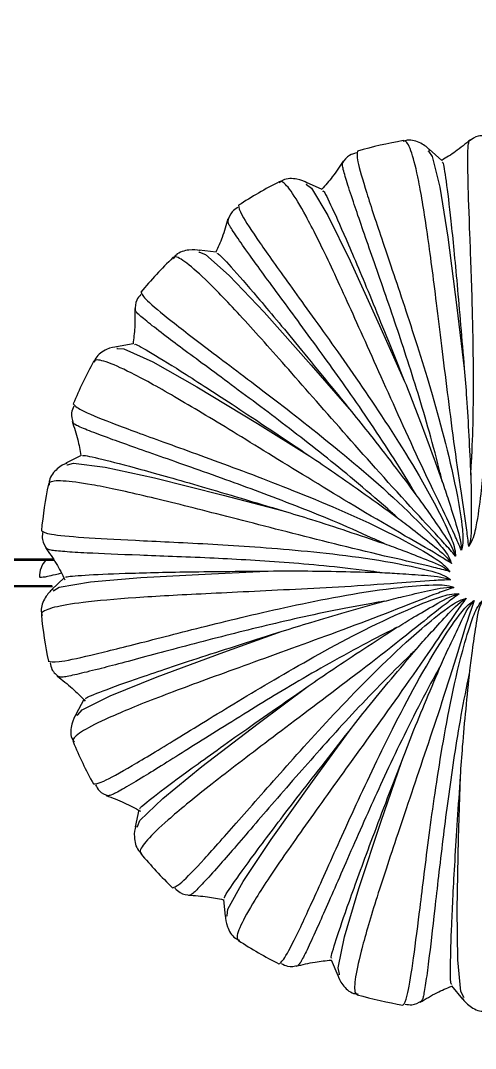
# Model space of a CAD drawing. Header units: millimetres. Extents: x 2214 to 8154, y -2115 to 2085.
# Drawn here: x 2997.1 to 3014.74, y -1274.34 to -1234.5 of the extents above; entities that cross this region are included whole.
import ezdxf

# ---------------------------------------------------------------- set-up
doc = ezdxf.new("R2010")
doc.units = ezdxf.units.MM

# ---------------------------------------------------------------- blocks, each defined once
blk = doc.blocks.new('rzut')
for p, q in [((-1225.213, 252.277), (-1225.23, 252.281)), ((-1192.473, 251.586), (-1191.963, 252.013)), ((-1192.011, 252.07), (-1192.036, 252.056)), ((-1224.462, 251.213), (-1224.899, 250.718)), ((-1224.844, 250.669), (-1224.821, 250.686)), ((-1191.884, 250.416), (-1191.869, 250.409)), ((-1224.357, 247.36), (-1224.393, 247.359)), ((-1193.482, 246.912), (-1192.869, 247.17)), ((-1192.898, 247.239), (-1192.926, 247.233)), ((-1223.344, 246.564), (-1223.616, 245.962)), ((-1223.548, 245.932), (-1223.532, 245.954)), ((-1193.265, 245.621), (-1193.253, 245.61)), ((-1222.109, 242.914), (-1222.143, 242.902)), ((-1195.825, 242.744), (-1195.163, 242.809)), ((-1195.17, 242.883), (-1195.199, 242.886)), ((-1220.905, 242.451), (-1220.988, 241.795)), ((-1220.914, 241.786), (-1220.905, 241.813)), ((-1195.998, 241.446), (-1195.989, 241.432)), ((-1199.291, 239.451), (-1198.64, 239.319)), ((-1218.65, 239.327), (-1218.679, 239.306)), ((-1217.362, 239.24), (-1217.248, 238.588)), ((-1198.625, 239.391), (-1198.652, 239.403)), ((-1217.175, 238.601), (-1217.174, 238.629)), ((-1199.84, 238.262), (-1199.835, 238.246)), ((-1213.031, 237.216), (-1212.729, 236.626)), ((-1203.575, 237.326), (-1202.992, 237.008)), ((-1202.956, 237.073), (-1202.978, 237.092)), ((-1214.287, 236.92), (-1214.309, 236.891)), ((-1212.662, 236.66), (-1212.67, 236.687)), ((-1208.294, 236.558), (-1207.832, 236.083)), ((-1204.448, 236.372), (-1204.449, 236.336)), ((-1209.409, 235.904), (-1209.421, 235.87)), ((-1208.979, 204.755), (-1208.979, 236.16)), ((-1207.979, 236.091), (-1207.979, 204.755)), ((-1207.778, 236.135), (-1207.794, 236.159))]:
    blk.add_line(p, q)
at = {"flags": 128}
for points in [[(-1224.821, 250.686), (-1224.623, 250.834), (-1223.429, 251.131), (-1221.495, 251.443), (-1218.767, 251.794), (-1216.406, 252.078), (-1216.406, 252.078), (-1216.406, 252.078)], [(-1192.036, 252.056), (-1192.253, 251.939), (-1193.477, 251.823), (-1195.437, 251.802), (-1198.186, 251.861), (-1200.602, 251.932), (-1200.602, 251.932), (-1200.602, 251.932)], [(-1223.532, 245.954), (-1223.386, 246.154), (-1222.333, 246.789), (-1220.576, 247.658), (-1218.073, 248.797), (-1215.897, 249.766), (-1215.897, 249.766), (-1215.897, 249.766)], [(-1192.926, 247.233), (-1193.168, 247.186), (-1194.372, 247.435), (-1196.251, 247.993), (-1198.861, 248.859), (-1201.149, 249.64), (-1201.149, 249.64), (-1201.149, 249.64)], [(-1220.905, 241.813), (-1220.825, 242.047), (-1220.006, 242.964), (-1218.583, 244.312), (-1216.527, 246.138), (-1214.729, 247.709), (-1214.729, 247.709), (-1214.729, 247.709)], [(-1195.199, 242.886), (-1195.444, 242.912), (-1196.521, 243.506), (-1198.152, 244.593), (-1200.39, 246.19), (-1202.346, 247.61), (-1202.346, 247.61), (-1202.346, 247.61)], [(-1217.174, 238.629), (-1217.166, 238.876), (-1216.654, 239.994), (-1215.691, 241.702), (-1214.265, 244.053), (-1213.007, 246.089), (-1213.007, 246.089), (-1213.007, 246.089)], [(-1198.652, 239.403), (-1198.878, 239.5), (-1199.732, 240.385), (-1200.97, 241.904), (-1202.638, 244.09), (-1204.087, 246.022), (-1204.087, 246.022), (-1204.087, 246.022)], [(-1212.67, 236.687), (-1212.735, 236.925), (-1212.575, 238.145), (-1212.159, 240.06), (-1211.489, 242.727), (-1210.886, 245.049), (-1210.886, 245.049), (-1210.886, 245.049)], [(-1202.978, 237.092), (-1203.166, 237.252), (-1203.721, 238.349), (-1204.456, 240.166), (-1205.406, 242.747), (-1206.219, 245.016), (-1206.219, 245.016), (-1206.219, 245.016)], [(-1207.794, 236.159), (-1207.926, 236.367), (-1208.133, 237.579), (-1208.3, 239.532), (-1208.446, 242.278), (-1208.554, 244.681), (-1208.554, 244.681), (-1208.554, 244.681)]]:
    blk.add_lwpolyline(points, dxfattribs=at)
for centre, radius, start, end in [((-1208.479, 252.597), 17, 189.7608, 195.9208), ((-1208.479, 252.597), 17, 344.0655, 350.1949), ((-1208.479, 252.597), 17, 206.9026, 213.0593), ((-1208.479, 252.597), 17, 326.9195, 333.049), ((-1208.479, 252.597), 17, 224.0456, 230.1979), ((-1208.479, 252.597), 17, 309.7731, 315.9041), ((-1208.479, 252.597), 17, 241.1896, 247.337), ((-1208.479, 252.597), 17, 292.6266, 298.7604), ((-1208.479, 252.597), 17, 258.3346, 264.477), ((-1208.479, 252.597), 17, 275.4803, 281.6181), ((-1208.322, 236.597), 0.999, 228.3237, 270.5613)]:
    blk.add_arc(centre, radius, start, end)
for points, knots in [([(-1208.98, 26.975), (-1223.737, 27.007), (-1238.49, 28.492), (-1267.424, 34.31), (-1281.604, 38.643), (-1308.849, 49.99), (-1321.912, 57.004), (-1346.422, 73.445), (-1357.868, 82.872), (-1378.702, 103.775), (-1388.09, 115.252), (-1404.449, 139.816), (-1411.42, 152.903), (-1422.676, 180.186), (-1426.961, 194.38), (-1432.683, 223.333), (-1434.119, 238.091), (-1434.086, 267.604), (-1432.617, 282.359), (-1426.831, 311.299), (-1422.514, 325.485), (-1411.198, 352.742), (-1404.198, 365.813), (-1387.784, 390.341), (-1378.371, 401.797), (-1357.49, 422.654), (-1346.024, 432.055), (-1321.478, 448.442), (-1308.398, 455.427), (-1281.129, 466.713), (-1266.939, 471.015), (-1237.992, 476.768), (-1223.236, 478.221), (-1193.722, 478.221), (-1178.966, 476.768), (-1150.019, 471.015), (-1135.829, 466.713), (-1108.56, 455.427), (-1095.481, 448.442), (-1070.934, 432.055), (-1059.468, 422.654), (-1038.588, 401.797), (-1029.174, 390.341), (-1012.76, 365.813), (-1005.761, 352.742), (-994.444, 325.485), (-990.127, 311.299), (-984.341, 282.359), (-982.872, 267.604), (-982.839, 238.091), (-984.275, 223.333), (-989.997, 194.38), (-994.282, 180.186), (-1005.539, 152.903), (-1012.509, 139.816), (-1028.868, 115.252), (-1038.256, 103.775), (-1059.091, 82.872), (-1070.536, 73.445), (-1095.046, 57.004), (-1108.109, 49.99), (-1135.354, 38.643), (-1149.534, 34.31), (-1178.468, 28.492), (-1193.221, 27.007), (-1207.978, 26.975)], [0, 0, 0, 0, 0.03125, 0.03125, 0.0625, 0.0625, 0.09375, 0.09375, 0.125, 0.125, 0.15625, 0.15625, 0.1875, 0.1875, 0.21875, 0.21875, 0.25, 0.25, 0.28125, 0.28125, 0.3125, 0.3125, 0.34375, 0.34375, 0.375, 0.375, 0.40625, 0.40625, 0.4375, 0.4375, 0.46875, 0.46875, 0.5, 0.5, 0.53125, 0.53125, 0.5625, 0.5625, 0.59375, 0.59375, 0.625, 0.625, 0.65625, 0.65625, 0.6875, 0.6875, 0.71875, 0.71875, 0.75, 0.75, 0.78125, 0.78125, 0.8125, 0.8125, 0.84375, 0.84375, 0.875, 0.875, 0.90625, 0.90625, 0.9375, 0.9375, 0.96875, 0.96875, 1, 1, 1, 1]), ([(-1192.008, 251.999), (-1191.999, 252.004), (-1191.907, 252.049), (-1191.681, 252.258), (-1191.455, 252.689), (-1191.503, 252.924), (-1191.516, 252.983)], [0, 0, 0, 0, 0.044968, 0.459505, 0.8638, 1, 1, 1, 1]), ([(-1225.475, 252.958), (-1225.397, 252.918), (-1225.239, 252.835), (-1223.951, 252.813), (-1221.913, 252.855), (-1219.135, 252.941), (-1215.667, 252.975), (-1212.565, 252.866), (-1210.475, 252.582), (-1209.774, 252.422), (-1209.536, 252.273), (-1209.506, 252.254)], [0, 0, 0, 0, 0.151902, 0.308207, 0.460107, 0.616371, 0.769037, 0.926316, 0.972544, 0.996526, 1, 1, 1, 1]), ([(-1225.422, 252.888), (-1225.424, 252.795), (-1225.43, 252.552), (-1225.292, 252.375), (-1225.207, 252.266)], [0, 0, 0, 0, 0.383466, 1, 1, 1, 1]), ([(-1191.727, 249.702), (-1191.799, 249.754), (-1191.943, 249.859), (-1193.213, 250.072), (-1195.235, 250.336), (-1197.995, 250.665), (-1201.428, 251.149), (-1204.479, 251.721), (-1206.504, 252.313), (-1207.173, 252.576), (-1207.387, 252.761), (-1207.415, 252.785)], [0, 0, 0, 0, 0.151894, 0.308191, 0.460083, 0.616338, 0.768991, 0.926256, 0.972468, 0.996438, 1, 1, 1, 1]), ([(-1204.703, 252.297), (-1204.956, 252.328), (-1205.517, 252.397), (-1206.415, 252.538), (-1207.088, 252.631), (-1207.412, 252.783), (-1207.415, 252.785)], [0, 0, 0, 0, 0.28922, 0.641391, 0.996573, 1, 1, 1, 1]), ([(-1225.269, 252.321), (-1225.11, 252.129), (-1224.815, 251.772), (-1224.578, 251.384), (-1224.469, 251.205)], [0, 0, 0, 0, 0.540378, 1, 1, 1, 1]), ([(-1209.506, 252.254), (-1209.717, 252.229), (-1210.419, 252.147), (-1212.495, 251.814), (-1215.6, 251.412), (-1219.003, 250.999), (-1221.771, 250.642), (-1223.696, 250.324), (-1224.856, 250.036), (-1225.225, 249.842), (-1225.232, 249.738), (-1225.233, 249.715)], [0, 0, 0, 0, 0.022273, 0.074068, 0.226773, 0.383895, 0.535704, 0.691859, 0.825649, 0.962408, 1, 1, 1, 1]), ([(-1212.757, 252.359), (-1212.757, 252.359), (-1213.949, 252.423), (-1216.061, 252.454), (-1219.114, 252.393), (-1221.736, 252.29), (-1223.525, 252.228), (-1224.561, 252.214), (-1225.111, 252.225), (-1225.168, 252.257), (-1225.195, 252.272)], [0, 0, 0, 0, 0.000002, 0.151418, 0.306054, 0.482998, 0.66502, 0.779856, 0.896071, 1, 1, 1, 1]), ([(-1216.406, 252.078), (-1216.026, 252.109), (-1214.742, 252.212), (-1213.292, 252.282), (-1212.27, 252.331)], [0, 0, 0, 0, 0.2955063, 1, 1, 1, 1]), ([(-1212.27, 252.331), (-1212.44, 252.341), (-1212.61, 252.351), (-1212.757, 252.359), (-1212.757, 252.359)], [0, 0, 0, 0, 0.999889, 1, 1, 1, 1]), ([(-1212.27, 252.331), (-1212.015, 252.338), (-1211.449, 252.353), (-1210.536, 252.348), (-1209.854, 252.357), (-1209.509, 252.255), (-1209.506, 252.254)], [0, 0, 0, 0, 0.288067, 0.640828, 0.996583, 1, 1, 1, 1]), ([(-1207.407, 252.463), (-1207.205, 252.393), (-1206.536, 252.162), (-1204.521, 251.561), (-1201.548, 250.577), (-1198.303, 249.473), (-1195.654, 248.596), (-1193.788, 248.049), (-1192.623, 247.807), (-1192.198, 247.818), (-1192.145, 247.909), (-1192.132, 247.93)], [0, 0, 0, 0, 0.022353, 0.074149, 0.226839, 0.383946, 0.53574, 0.69188, 0.824067, 0.959115, 1, 1, 1, 1]), ([(-1193.325, 244.892), (-1193.378, 244.963), (-1193.485, 245.106), (-1194.636, 245.684), (-1196.49, 246.532), (-1199.03, 247.661), (-1202.168, 249.135), (-1204.915, 250.581), (-1206.675, 251.744), (-1207.238, 252.192), (-1207.388, 252.432), (-1207.407, 252.463)], [0, 0, 0, 0, 0.151892, 0.308188, 0.460078, 0.616332, 0.768984, 0.926248, 0.972461, 0.996432, 1, 1, 1, 1]), ([(-1204.959, 251.197), (-1205.192, 251.301), (-1205.708, 251.533), (-1206.524, 251.932), (-1207.14, 252.219), (-1207.405, 252.46), (-1207.407, 252.463)], [0, 0, 0, 0, 0.289213, 0.641388, 0.996573, 1, 1, 1, 1]), ([(-1204.703, 252.297), (-1204.537, 252.261), (-1204.371, 252.226), (-1204.228, 252.196), (-1204.228, 252.196)], [0, 0, 0, 0, 0.999888, 1, 1, 1, 1]), ([(-1200.602, 251.932), (-1200.982, 251.958), (-1202.26, 252.047), (-1203.695, 252.194), (-1204.703, 252.297)], [0, 0, 0, 0, 0.297722, 1, 1, 1, 1]), ([(-1204.228, 252.196), (-1204.228, 252.196), (-1203.056, 251.953), (-1200.967, 251.608), (-1197.935, 251.211), (-1195.325, 250.921), (-1193.548, 250.716), (-1192.522, 250.575), (-1191.979, 250.482), (-1191.927, 250.442), (-1191.902, 250.423)], [0, 0, 0, 0, 0.000002, 0.1515942, 0.3064252, 0.4832458, 0.6651423, 0.7797185, 0.8956674, 1, 1, 1, 1]), ([(-1224.827, 247.934), (-1224.74, 247.918), (-1224.565, 247.886), (-1223.328, 248.244), (-1221.392, 248.885), (-1218.763, 249.785), (-1215.46, 250.84), (-1212.463, 251.649), (-1210.382, 251.995), (-1209.665, 252.048), (-1209.393, 251.976), (-1209.359, 251.966)], [0, 0, 0, 0, 0.1519, 0.308203, 0.460101, 0.616363, 0.769027, 0.926304, 0.972533, 0.996514, 1, 1, 1, 1]), ([(-1224.38, 251.22), (-1224.392, 251.228), (-1224.437, 251.257), (-1223.735, 251.371), (-1222.201, 251.556), (-1219.78, 251.797), (-1217.535, 251.984), (-1216.406, 252.078)], [0, 0, 0, 0, 0.080254, 0.29316, 0.518336, 0.757888, 1, 1, 1, 1]), ([(-1209.359, 251.966), (-1209.553, 251.88), (-1210.2, 251.595), (-1212.086, 250.666), (-1214.934, 249.366), (-1218.065, 247.968), (-1220.604, 246.811), (-1222.349, 245.94), (-1223.373, 245.323), (-1223.669, 245.029), (-1223.645, 244.927), (-1223.639, 244.905)], [0, 0, 0, 0, 0.02228, 0.074072, 0.226775, 0.383897, 0.535705, 0.691859, 0.825506, 0.962112, 1, 1, 1, 1]), ([(-1212.023, 251.225), (-1211.781, 251.307), (-1211.244, 251.489), (-1210.371, 251.753), (-1209.722, 251.962), (-1209.362, 251.966), (-1209.359, 251.966)], [0, 0, 0, 0, 0.2881367, 0.6408629, 0.9965838, 1, 1, 1, 1]), ([(-1200.3, 237.694), (-1200.303, 237.782), (-1200.311, 237.961), (-1200.936, 239.087), (-1201.99, 240.832), (-1203.453, 243.195), (-1205.215, 246.182), (-1206.67, 248.923), (-1207.469, 250.875), (-1207.681, 251.563), (-1207.671, 251.845), (-1207.669, 251.882)], [0, 0, 0, 0, 0.151891, 0.308185, 0.460074, 0.616327, 0.768979, 0.926243, 0.972461, 0.996434, 1, 1, 1, 1]), ([(-1207.669, 251.882), (-1207.542, 251.711), (-1207.119, 251.143), (-1205.793, 249.511), (-1203.891, 247.023), (-1201.831, 244.283), (-1200.137, 242.066), (-1198.904, 240.562), (-1198.078, 239.705), (-1197.72, 239.475), (-1197.625, 239.521), (-1197.603, 239.531)], [0, 0, 0, 0, 0.022345, 0.074136, 0.226827, 0.383936, 0.535732, 0.691875, 0.824208, 0.95941, 1, 1, 1, 1]), ([(-1206.358, 249.455), (-1206.492, 249.673), (-1206.788, 250.155), (-1207.238, 250.946), (-1207.585, 251.53), (-1207.668, 251.879), (-1207.669, 251.882)], [0, 0, 0, 0, 0.289051, 0.64131, 0.996575, 1, 1, 1, 1]), ([(-1207.494, 252.153), (-1207.322, 252.027), (-1206.751, 251.609), (-1205.002, 250.44), (-1202.452, 248.623), (-1199.676, 246.612), (-1197.404, 244.993), (-1195.782, 243.92), (-1194.74, 243.345), (-1194.33, 243.23), (-1194.253, 243.302), (-1194.235, 243.318)], [0, 0, 0, 0, 0.022351, 0.074144, 0.226835, 0.383942, 0.535737, 0.691878, 0.824102, 0.95919, 1, 1, 1, 1]), ([(-1196.27, 240.767), (-1196.3, 240.85), (-1196.36, 241.019), (-1197.289, 241.911), (-1198.811, 243.267), (-1200.905, 245.095), (-1203.469, 247.429), (-1205.668, 249.62), (-1207.007, 251.25), (-1207.412, 251.844), (-1207.485, 252.117), (-1207.494, 252.153)], [0, 0, 0, 0, 0.151892, 0.308186, 0.460075, 0.616328, 0.768979, 0.926243, 0.972459, 0.99643, 1, 1, 1, 1]), ([(-1205.527, 250.221), (-1205.719, 250.389), (-1206.144, 250.763), (-1206.807, 251.385), (-1207.311, 251.841), (-1207.493, 252.15), (-1207.494, 252.153)], [0, 0, 0, 0, 0.2891558, 0.6413616, 0.9965742, 1, 1, 1, 1]), ([(-1192.556, 251.591), (-1192.545, 251.582), (-1192.504, 251.546), (-1193.214, 251.538), (-1194.757, 251.582), (-1197.196, 251.705), (-1199.458, 251.856), (-1200.602, 251.932)], [0, 0, 0, 0, 0.079743, 0.292186, 0.516872, 0.755903, 1, 1, 1, 1]), ([(-1222.727, 243.324), (-1222.639, 243.334), (-1222.462, 243.355), (-1221.386, 244.062), (-1219.724, 245.244), (-1217.477, 246.879), (-1214.632, 248.861), (-1212.007, 250.518), (-1210.12, 251.461), (-1209.451, 251.723), (-1209.169, 251.734), (-1209.133, 251.735)], [0, 0, 0, 0, 0.151898, 0.308198, 0.460095, 0.616354, 0.769016, 0.92629, 0.972519, 0.996499, 1, 1, 1, 1]), ([(-1209.133, 251.735), (-1209.294, 251.596), (-1209.828, 251.132), (-1211.356, 249.688), (-1213.695, 247.607), (-1216.274, 245.348), (-1218.359, 243.494), (-1219.77, 242.148), (-1220.566, 241.257), (-1220.763, 240.888), (-1220.71, 240.798), (-1220.698, 240.778)], [0, 0, 0, 0, 0.022289, 0.074079, 0.226781, 0.3839, 0.535707, 0.69186, 0.82531, 0.961705, 1, 1, 1, 1]), ([(-1219.361, 239.537), (-1219.281, 239.572), (-1219.117, 239.645), (-1218.297, 240.638), (-1217.058, 242.257), (-1215.393, 244.482), (-1213.258, 247.214), (-1211.237, 249.57), (-1209.712, 251.028), (-1209.15, 251.476), (-1208.884, 251.569), (-1208.85, 251.581)], [0, 0, 0, 0, 0.151896, 0.308194, 0.460088, 0.616345, 0.769005, 0.926277, 0.972504, 0.996483, 1, 1, 1, 1]), ([(-1208.85, 251.581), (-1208.962, 251.4), (-1209.336, 250.8), (-1210.371, 248.969), (-1211.992, 246.291), (-1213.791, 243.373), (-1215.237, 240.986), (-1216.188, 239.285), (-1216.685, 238.2), (-1216.766, 237.788), (-1216.689, 237.717), (-1216.672, 237.701)], [0, 0, 0, 0, 0.022301, 0.074089, 0.226789, 0.383906, 0.535711, 0.691863, 0.825077, 0.961221, 1, 1, 1, 1]), ([(-1215.029, 236.91), (-1214.963, 236.968), (-1214.828, 237.085), (-1214.337, 238.275), (-1213.63, 240.188), (-1212.694, 242.805), (-1211.459, 246.045), (-1210.223, 248.892), (-1209.195, 250.734), (-1208.79, 251.328), (-1208.563, 251.496), (-1208.534, 251.517)], [0, 0, 0, 0, 0.151894, 0.30819, 0.460082, 0.616337, 0.768995, 0.926264, 0.97249, 0.996467, 1, 1, 1, 1]), ([(-1208.534, 251.517), (-1208.588, 251.311), (-1208.768, 250.627), (-1209.217, 248.573), (-1209.977, 245.536), (-1210.836, 242.217), (-1211.514, 239.51), (-1211.921, 237.605), (-1212.076, 236.423), (-1212.032, 236.004), (-1211.938, 235.958), (-1211.916, 235.948)], [0, 0, 0, 0, 0.022313, 0.074101, 0.226798, 0.383913, 0.535716, 0.691865, 0.824829, 0.960705, 1, 1, 1, 1]), ([(-1211.46, 250.242), (-1211.253, 250.392), (-1210.794, 250.724), (-1210.037, 251.233), (-1209.479, 251.625), (-1209.137, 251.734), (-1209.133, 251.735)], [0, 0, 0, 0, 0.288252, 0.640919, 0.996583, 1, 1, 1, 1]), ([(-1210.633, 249.47), (-1210.479, 249.673), (-1210.138, 250.126), (-1209.566, 250.835), (-1209.148, 251.374), (-1208.853, 251.579), (-1208.85, 251.581)], [0, 0, 0, 0, 0.288401, 0.640993, 0.996582, 1, 1, 1, 1]), ([(-1210.115, 235.676), (-1210.069, 235.751), (-1209.974, 235.903), (-1209.856, 237.185), (-1209.744, 239.221), (-1209.621, 241.997), (-1209.396, 245.457), (-1209.054, 248.543), (-1208.614, 250.606), (-1208.402, 251.293), (-1208.235, 251.52), (-1208.213, 251.55)], [0, 0, 0, 0, 0.1518922, 0.3081872, 0.4600778, 0.6163316, 0.7689863, 0.9262536, 0.972477, 0.9964527, 1, 1, 1, 1]), ([(-1209.615, 248.975), (-1209.528, 249.215), (-1209.336, 249.748), (-1208.998, 250.594), (-1208.757, 251.232), (-1208.536, 251.515), (-1208.534, 251.517)], [0, 0, 0, 0, 0.288572, 0.641074, 0.99658, 1, 1, 1, 1]), ([(-1208.497, 248.803), (-1208.485, 249.058), (-1208.458, 249.624), (-1208.384, 250.532), (-1208.342, 251.211), (-1208.214, 251.546), (-1208.213, 251.55)], [0, 0, 0, 0, 0.288747, 0.64116, 0.996578, 1, 1, 1, 1]), ([(-1208.213, 251.55), (-1208.204, 251.337), (-1208.175, 250.63), (-1207.998, 248.534), (-1207.829, 245.408), (-1207.671, 241.983), (-1207.521, 239.197), (-1207.348, 237.258), (-1207.148, 236.083), (-1206.983, 235.694), (-1206.879, 235.678), (-1206.855, 235.675)], [0, 0, 0, 0, 0.022326, 0.074113, 0.226808, 0.383921, 0.535722, 0.691869, 0.824588, 0.960203, 1, 1, 1, 1]), ([(-1205.055, 235.945), (-1205.033, 236.031), (-1204.988, 236.203), (-1205.253, 237.464), (-1205.746, 239.442), (-1206.447, 242.132), (-1207.251, 245.504), (-1207.833, 248.553), (-1208.021, 250.654), (-1208.021, 251.374), (-1207.928, 251.64), (-1207.916, 251.675)], [0, 0, 0, 0, 0.151891, 0.308185, 0.460075, 0.616328, 0.768981, 0.926246, 0.972467, 0.996441, 1, 1, 1, 1]), ([(-1207.378, 248.968), (-1207.442, 249.215), (-1207.583, 249.764), (-1207.78, 250.652), (-1207.94, 251.313), (-1207.916, 251.671), (-1207.916, 251.675)], [0, 0, 0, 0, 0.288911, 0.641242, 0.996577, 1, 1, 1, 1]), ([(-1207.916, 251.675), (-1207.845, 251.474), (-1207.608, 250.807), (-1206.822, 248.857), (-1205.738, 245.919), (-1204.578, 242.693), (-1203.613, 240.075), (-1202.877, 238.274), (-1202.34, 237.211), (-1202.067, 236.887), (-1201.963, 236.902), (-1201.939, 236.906)], [0, 0, 0, 0, 0.022337, 0.074125, 0.226818, 0.383929, 0.535727, 0.691872, 0.824374, 0.959758, 1, 1, 1, 1]), ([(-1191.837, 250.364), (-1191.966, 250.579), (-1192.206, 250.977), (-1192.383, 251.399), (-1192.465, 251.593)], [0, 0, 0, 0, 0.540336, 1, 1, 1, 1]), ([(-1212.496, 251.109), (-1212.496, 251.109), (-1213.654, 250.817), (-1215.682, 250.227), (-1218.582, 249.268), (-1221.057, 248.397), (-1222.748, 247.81), (-1223.734, 247.492), (-1224.263, 247.34), (-1224.327, 247.354), (-1224.357, 247.36)], [0, 0, 0, 0, 0.000002, 0.1514362, 0.3060933, 0.4830333, 0.6650523, 0.7798739, 0.8960755, 1, 1, 1, 1]), ([(-1215.897, 249.766), (-1215.543, 249.907), (-1214.348, 250.384), (-1212.983, 250.878), (-1212.023, 251.225)], [0, 0, 0, 0, 0.295759, 1, 1, 1, 1]), ([(-1212.023, 251.225), (-1212.188, 251.185), (-1212.354, 251.145), (-1212.496, 251.109), (-1212.496, 251.109)], [0, 0, 0, 0, 0.999888, 1, 1, 1, 1]), ([(-1204.959, 251.197), (-1204.821, 251.119), (-1204.683, 251.042), (-1204.535, 250.961), (-1204.535, 250.961)], [0, 0, 0, 0, 0.999903, 1, 1, 1, 1]), ([(-1201.149, 249.64), (-1201.505, 249.777), (-1202.7, 250.239), (-1204.027, 250.802), (-1204.959, 251.197)], [0, 0, 0, 0, 0.297828, 1, 1, 1, 1]), ([(-1224.857, 250.739), (-1224.865, 250.734), (-1224.948, 250.676), (-1225.139, 250.437), (-1225.3, 249.978), (-1225.218, 249.752), (-1225.197, 249.695)], [0, 0, 0, 0, 0.039984, 0.456159, 0.86196, 1, 1, 1, 1]), ([(-1204.535, 250.961), (-1204.535, 250.961), (-1203.626, 250.462), (-1201.527, 249.4), (-1198.833, 248.176), (-1196.398, 247.114), (-1194.767, 246.399), (-1193.827, 245.961), (-1193.336, 245.712), (-1193.298, 245.658), (-1193.28, 245.633)], [0, 0, 0, 0, 0.000002, 0.151601, 0.30644, 0.483265, 0.665166, 0.779746, 0.895699, 1, 1, 1, 1]), ([(-1214.729, 247.709), (-1214.433, 247.948), (-1213.431, 248.756), (-1212.275, 249.628), (-1211.46, 250.242)], [0, 0, 0, 0, 0.296085, 1, 1, 1, 1]), ([(-1211.46, 250.242), (-1211.597, 250.161), (-1211.733, 250.08), (-1211.877, 249.992), (-1211.877, 249.992)], [0, 0, 0, 0, 0.999904, 1, 1, 1, 1]), ([(-1205.527, 250.221), (-1205.41, 250.098), (-1205.293, 249.975), (-1205.192, 249.871), (-1205.192, 249.871)], [0, 0, 0, 0, 0.999888, 1, 1, 1, 1]), ([(-1202.346, 247.61), (-1202.646, 247.847), (-1203.651, 248.64), (-1204.753, 249.569), (-1205.527, 250.221)], [0, 0, 0, 0, 0.297823, 1, 1, 1, 1]), ([(-1191.769, 249.781), (-1191.753, 249.87), (-1191.711, 250.109), (-1191.821, 250.305), (-1191.889, 250.428)], [0, 0, 0, 0, 0.376495, 1, 1, 1, 1]), ([(-1211.877, 249.992), (-1211.877, 249.992), (-1212.764, 249.456), (-1214.726, 248.17), (-1217.131, 246.451), (-1219.267, 244.873), (-1220.702, 243.818), (-1221.552, 243.223), (-1222.013, 242.923), (-1222.078, 242.917), (-1222.109, 242.914)], [0, 0, 0, 0, 0.0000024, 0.1514611, 0.306145, 0.4830763, 0.6650855, 0.7798838, 0.8960606, 1, 1, 1, 1]), ([(-1205.192, 249.871), (-1205.192, 249.871), (-1204.356, 249.012), (-1202.832, 247.547), (-1200.548, 245.512), (-1198.556, 243.802), (-1197.203, 242.631), (-1196.435, 241.937), (-1196.038, 241.554), (-1196.018, 241.491), (-1196.008, 241.462)], [0, 0, 0, 0, 0.000002, 0.151599, 0.306435, 0.48327, 0.665181, 0.779776, 0.895744, 1, 1, 1, 1]), ([(-1223.267, 246.595), (-1223.281, 246.599), (-1223.333, 246.613), (-1222.696, 246.929), (-1221.285, 247.558), (-1219.041, 248.502), (-1216.949, 249.343), (-1215.897, 249.766)], [0, 0, 0, 0, 0.080241, 0.29309, 0.518205, 0.757693, 1, 1, 1, 1]), ([(-1213.007, 246.089), (-1212.794, 246.405), (-1212.076, 247.471), (-1211.229, 248.644), (-1210.633, 249.47)], [0, 0, 0, 0, 0.296453, 1, 1, 1, 1]), ([(-1210.633, 249.47), (-1210.739, 249.352), (-1210.845, 249.234), (-1210.958, 249.108), (-1210.958, 249.108)], [0, 0, 0, 0, 0.999904, 1, 1, 1, 1]), ([(-1206.358, 249.455), (-1206.288, 249.314), (-1206.217, 249.172), (-1206.141, 249.022), (-1206.141, 249.022)], [0, 0, 0, 0, 0.9999034, 1, 1, 1, 1]), ([(-1204.087, 246.022), (-1204.304, 246.336), (-1205.031, 247.391), (-1205.811, 248.604), (-1206.358, 249.455)], [0, 0, 0, 0, 0.297705, 1, 1, 1, 1]), ([(-1193.56, 246.942), (-1193.552, 246.929), (-1193.524, 246.884), (-1194.205, 247.085), (-1195.666, 247.583), (-1197.96, 248.419), (-1200.079, 249.23), (-1201.149, 249.64)], [0, 0, 0, 0, 0.079764, 0.292182, 0.51684, 0.755843, 1, 1, 1, 1]), ([(-1210.958, 249.108), (-1210.958, 249.108), (-1211.751, 248.212), (-1213.094, 246.584), (-1214.951, 244.156), (-1216.507, 242.042), (-1217.573, 240.605), (-1218.208, 239.787), (-1218.561, 239.364), (-1218.621, 239.339), (-1218.65, 239.327)], [0, 0, 0, 0, 0.000002, 0.15149, 0.306204, 0.483122, 0.665119, 0.779885, 0.896029, 1, 1, 1, 1]), ([(-1206.141, 249.022), (-1206.141, 249.022), (-1205.672, 248.098), (-1204.535, 246.038), (-1203, 243.51), (-1201.585, 241.261), (-1200.642, 239.751), (-1200.112, 238.86), (-1199.846, 238.377), (-1199.845, 238.312), (-1199.845, 238.281)], [0, 0, 0, 0, 0.000002, 0.151589, 0.306414, 0.483262, 0.665187, 0.779807, 0.8958, 1, 1, 1, 1]), ([(-1210.886, 245.049), (-1210.776, 245.414), (-1210.404, 246.643), (-1209.941, 248.012), (-1209.615, 248.975)], [0, 0, 0, 0, 0.296832, 1, 1, 1, 1]), ([(-1209.615, 248.975), (-1209.686, 248.822), (-1209.758, 248.668), (-1209.818, 248.535), (-1209.818, 248.534)], [0, 0, 0, 0, 0.999888, 1, 1, 1, 1]), ([(-1208.497, 248.803), (-1208.518, 248.647), (-1208.54, 248.49), (-1208.561, 248.322), (-1208.561, 248.322)], [0, 0, 0, 0, 0.999903, 1, 1, 1, 1]), ([(-1208.554, 244.681), (-1208.556, 245.063), (-1208.563, 246.345), (-1208.524, 247.789), (-1208.497, 248.803)], [0, 0, 0, 0, 0.2971863, 1, 1, 1, 1]), ([(-1207.378, 248.968), (-1207.352, 248.812), (-1207.327, 248.656), (-1207.298, 248.49), (-1207.298, 248.49)], [0, 0, 0, 0, 0.999903, 1, 1, 1, 1]), ([(-1206.219, 245.016), (-1206.334, 245.38), (-1206.718, 246.602), (-1207.106, 247.992), (-1207.378, 248.968)], [0, 0, 0, 0, 0.2974866, 1, 1, 1, 1]), ([(-1209.818, 248.534), (-1209.818, 248.534), (-1210.314, 247.446), (-1211.116, 245.491), (-1212.176, 242.624), (-1213.04, 240.145), (-1213.635, 238.458), (-1214.001, 237.489), (-1214.213, 236.981), (-1214.264, 236.939), (-1214.287, 236.92)], [0, 0, 0, 0, 0.000002, 0.151519, 0.306266, 0.483168, 0.665147, 0.779876, 0.895982, 1, 1, 1, 1]), ([(-1208.561, 248.322), (-1208.561, 248.322), (-1208.715, 247.134), (-1208.905, 245.031), (-1209.073, 241.978), (-1209.167, 239.355), (-1209.239, 237.567), (-1209.303, 236.533), (-1209.356, 235.985), (-1209.392, 235.93), (-1209.409, 235.904)], [0, 0, 0, 0, 0.000002, 0.151547, 0.306325, 0.483209, 0.66517, 0.779859, 0.895925, 1, 1, 1, 1]), ([(-1207.298, 248.49), (-1207.298, 248.49), (-1207.092, 247.31), (-1206.657, 245.242), (-1205.917, 242.275), (-1205.234, 239.74), (-1204.776, 238.01), (-1204.532, 237.004), (-1204.421, 236.464), (-1204.439, 236.401), (-1204.448, 236.372)], [0, 0, 0, 0, 0.000002, 0.151571, 0.306375, 0.483241, 0.665183, 0.779836, 0.895863, 1, 1, 1, 1]), ([(-1224.756, 247.882), (-1224.73, 247.792), (-1224.664, 247.559), (-1224.48, 247.43), (-1224.366, 247.351)], [0, 0, 0, 0, 0.384143, 1, 1, 1, 1]), ([(-1192.916, 247.171), (-1192.906, 247.172), (-1192.804, 247.188), (-1192.527, 247.321), (-1192.184, 247.667), (-1192.161, 247.906), (-1192.155, 247.966)], [0, 0, 0, 0, 0.045295, 0.459735, 0.863976, 1, 1, 1, 1]), ([(-1220.841, 242.504), (-1220.855, 242.503), (-1220.909, 242.502), (-1220.394, 242.991), (-1219.231, 244.008), (-1217.364, 245.572), (-1215.611, 246.994), (-1214.729, 247.709)], [0, 0, 0, 0, 0.080207, 0.292984, 0.518023, 0.757431, 1, 1, 1, 1]), ([(-1195.89, 242.795), (-1195.886, 242.781), (-1195.873, 242.729), (-1196.464, 243.122), (-1197.714, 244.028), (-1199.659, 245.504), (-1201.444, 246.903), (-1202.346, 247.61)], [0, 0, 0, 0, 0.079806, 0.292222, 0.516878, 0.755878, 1, 1, 1, 1]), ([(-1224.442, 247.386), (-1224.233, 247.249), (-1223.846, 246.995), (-1223.505, 246.693), (-1223.348, 246.555)], [0, 0, 0, 0, 0.540356, 1, 1, 1, 1]), ([(-1193.235, 245.557), (-1193.295, 245.801), (-1193.407, 246.252), (-1193.452, 246.707), (-1193.473, 246.916)], [0, 0, 0, 0, 0.5403175, 1, 1, 1, 1]), ([(-1223.582, 245.994), (-1223.587, 245.987), (-1223.65, 245.907), (-1223.763, 245.623), (-1223.781, 245.137), (-1223.635, 244.945), (-1223.598, 244.896)], [0, 0, 0, 0, 0.040055, 0.456187, 0.861958, 1, 1, 1, 1]), ([(-1217.316, 239.309), (-1217.33, 239.304), (-1217.381, 239.287), (-1217.033, 239.906), (-1216.221, 241.221), (-1214.898, 243.267), (-1213.641, 245.144), (-1213.007, 246.089)], [0, 0, 0, 0, 0.080154, 0.292851, 0.517806, 0.757124, 1, 1, 1, 1]), ([(-1199.339, 239.519), (-1199.34, 239.504), (-1199.342, 239.451), (-1199.791, 240.001), (-1200.718, 241.236), (-1202.142, 243.219), (-1203.434, 245.081), (-1204.087, 246.022)], [0, 0, 0, 0, 0.079865, 0.292302, 0.516982, 0.756006, 1, 1, 1, 1]), ([(-1193.342, 244.979), (-1193.3, 245.061), (-1193.19, 245.277), (-1193.237, 245.497), (-1193.266, 245.633)], [0, 0, 0, 0, 0.377633, 1, 1, 1, 1]), ([(-1213.007, 237.295), (-1213.019, 237.287), (-1213.062, 237.255), (-1212.912, 237.949), (-1212.524, 239.445), (-1211.862, 241.791), (-1211.213, 243.957), (-1210.886, 245.049)], [0, 0, 0, 0, 0.0800865, 0.2927031, 0.517573, 0.7567996, 1, 1, 1, 1]), ([(-1203.6, 237.405), (-1203.605, 237.391), (-1203.623, 237.341), (-1203.89, 237.999), (-1204.412, 239.452), (-1205.187, 241.766), (-1205.873, 243.926), (-1206.219, 245.016)], [0, 0, 0, 0, 0.0799359, 0.2924161, 0.5171417, 0.7562153, 1, 1, 1, 1]), ([(-1208.295, 236.641), (-1208.304, 236.63), (-1208.336, 236.587), (-1208.397, 237.294), (-1208.467, 238.837), (-1208.526, 241.276), (-1208.545, 243.539), (-1208.554, 244.681)], [0, 0, 0, 0, 0.080012, 0.292554, 0.517345, 0.756488, 1, 1, 1, 1]), ([(-1222.643, 243.295), (-1222.593, 243.217), (-1222.46, 243.013), (-1222.246, 242.945), (-1222.115, 242.902)], [0, 0, 0, 0, 0.3844256, 1, 1, 1, 1]), ([(-1195.207, 242.824), (-1195.197, 242.822), (-1195.095, 242.807), (-1194.791, 242.853), (-1194.361, 243.083), (-1194.269, 243.304), (-1194.246, 243.36)], [0, 0, 0, 0, 0.045901, 0.460188, 0.864326, 1, 1, 1, 1]), ([(-1222.197, 242.913), (-1221.957, 242.844), (-1221.512, 242.715), (-1221.097, 242.527), (-1220.907, 242.441)], [0, 0, 0, 0, 0.540333, 1, 1, 1, 1]), ([(-1195.988, 241.376), (-1195.974, 241.626), (-1195.947, 242.09), (-1195.856, 242.539), (-1195.814, 242.745)], [0, 0, 0, 0, 0.540302, 1, 1, 1, 1]), ([(-1220.964, 241.836), (-1220.968, 241.827), (-1221.004, 241.732), (-1221.028, 241.428), (-1220.902, 240.958), (-1220.707, 240.818), (-1220.657, 240.782)], [0, 0, 0, 0, 0.039983, 0.456098, 0.861849, 1, 1, 1, 1]), ([(-1196.26, 240.856), (-1196.196, 240.921), (-1196.027, 241.095), (-1196.007, 241.319), (-1195.995, 241.458)], [0, 0, 0, 0, 0.378965, 1, 1, 1, 1]), ([(-1219.273, 239.534), (-1219.202, 239.474), (-1219.015, 239.319), (-1218.791, 239.316), (-1218.652, 239.315)], [0, 0, 0, 0, 0.384293, 1, 1, 1, 1]), ([(-1199.85, 238.192), (-1199.763, 238.427), (-1199.591, 238.889), (-1199.358, 239.313), (-1199.244, 239.522)], [0, 0, 0, 0, 0.50982, 1, 1, 1, 1]), ([(-1198.678, 239.345), (-1198.669, 239.341), (-1198.576, 239.297), (-1198.271, 239.251), (-1197.793, 239.344), (-1197.64, 239.528), (-1197.601, 239.574)], [0, 0, 0, 0, 0.0463735, 0.4605523, 0.8646329, 1, 1, 1, 1]), ([(-1218.734, 239.301), (-1218.484, 239.305), (-1218.021, 239.314), (-1217.569, 239.256), (-1217.361, 239.23)], [0, 0, 0, 0, 0.540314, 1, 1, 1, 1]), ([(-1217.237, 238.634), (-1217.238, 238.625), (-1217.245, 238.523), (-1217.178, 238.225), (-1216.92, 237.813), (-1216.691, 237.737), (-1216.633, 237.717)], [0, 0, 0, 0, 0.040016, 0.456076, 0.861773, 1, 1, 1, 1]), ([(-1200.264, 237.776), (-1200.183, 237.82), (-1199.97, 237.936), (-1199.886, 238.144), (-1199.833, 238.273)], [0, 0, 0, 0, 0.380358, 1, 1, 1, 1]), ([(-1214.36, 236.869), (-1214.122, 236.947), (-1213.682, 237.092), (-1213.232, 237.171), (-1213.026, 237.207)], [0, 0, 0, 0, 0.5403, 1, 1, 1, 1]), ([(-1204.48, 236.289), (-1204.327, 236.487), (-1204.026, 236.877), (-1203.679, 237.214), (-1203.508, 237.38)], [0, 0, 0, 0, 0.509813, 1, 1, 1, 1]), ([(-1214.944, 236.933), (-1214.858, 236.897), (-1214.634, 236.803), (-1214.419, 236.867), (-1214.286, 236.906)], [0, 0, 0, 0, 0.383757, 1, 1, 1, 1]), ([(-1212.732, 236.672), (-1212.73, 236.664), (-1212.707, 236.565), (-1212.555, 236.3), (-1212.187, 235.982), (-1211.946, 235.976), (-1211.884, 235.975)], [0, 0, 0, 0, 0.039959, 0.45599, 0.861636, 1, 1, 1, 1]), ([(-1203.02, 237.045), (-1203.012, 237.038), (-1202.936, 236.968), (-1202.657, 236.834), (-1202.173, 236.783), (-1201.973, 236.914), (-1201.923, 236.947)], [0, 0, 0, 0, 0.047831, 0.461648, 0.865472, 1, 1, 1, 1]), ([(-1209.464, 235.834), (-1209.259, 235.979), (-1208.858, 236.263), (-1208.427, 236.482), (-1208.215, 236.59)], [0, 0, 0, 0, 0.509806, 1, 1, 1, 1]), ([(-1208.467, 236.453), (-1208.466, 236.45), (-1208.38, 236.105), (-1208.293, 235.752), (-1208.306, 235.65), (-1208.312, 235.598)], [0, 0, 0, 0, 0.003914, 0.495049, 1, 1, 1, 1]), ([(-1204.998, 236.013), (-1204.907, 236.031), (-1204.669, 236.08), (-1204.527, 236.254), (-1204.439, 236.361)], [0, 0, 0, 0, 0.381699, 1, 1, 1, 1]), ([(-1210.041, 235.723), (-1209.948, 235.714), (-1209.706, 235.691), (-1209.519, 235.815), (-1209.404, 235.892)], [0, 0, 0, 0, 0.3828647, 1, 1, 1, 1]), ([(-1208.98, 26.975), (-1208.98, 45.226), (-1208.98, 81.73), (-1208.985, 136.485), (-1208.972, 187.952), (-1209.007, 221.167), (-1209.023, 236.13)], [0, 0, 0, 0, 0.2617913, 0.5235826, 0.7853739, 1, 1, 1, 1]), ([(-1207.935, 236.103), (-1207.951, 221.149), (-1207.986, 187.943), (-1207.973, 136.485), (-1207.978, 81.73), (-1207.978, 45.226), (-1207.978, 26.975)], [0, 0, 0, 0, 0.214524, 0.47635, 0.738175, 1, 1, 1, 1]), ([(-1207.848, 236.127), (-1207.842, 236.117), (-1207.79, 236.028), (-1207.563, 235.818), (-1207.115, 235.627), (-1206.886, 235.693), (-1206.828, 235.709)], [0, 0, 0, 0, 0.0477037, 0.4615934, 0.8655099, 1, 1, 1, 1])]:
    blk.add_open_spline(points, degree=3, knots=knots)

msp = doc.modelspace()

# ---------------------------------------------------------------- block references
at = {"rotation": 270}
msp.add_blockref('rzut', (2762.23, -2464.385), dxfattribs=at)

doc.saveas('drawing.dxf')
